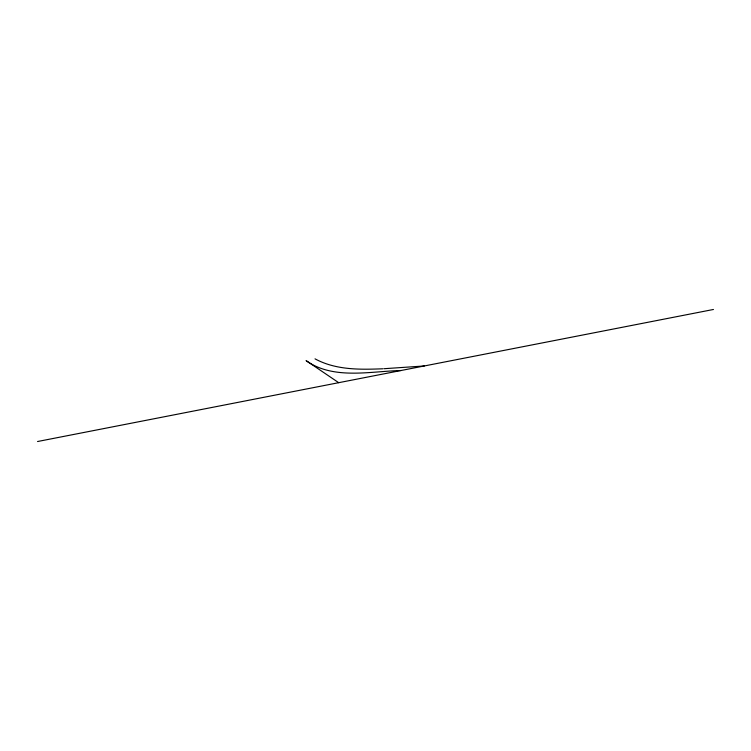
<?xml version="1.0" encoding="UTF-8"?>
<svg xmlns="http://www.w3.org/2000/svg" width="751" height="751" viewBox="0 0 751 751"><rect width="100%" height="100%" fill="white"/><g stroke="black" fill="none" stroke-linecap="round" stroke-linejoin="round"><path stroke-width="1.13" d="M37.55 441.522L713.45 309.478M424.296 365.972L383.836 368.722M401.034 370.515C370.018 371.266 333.435 380.072 306.051 360.621M382.738 368.779C359.87 369.699 335.744 370.121 315.026 358.847M306.849 361.109L338.701 382.691"/></g></svg>
